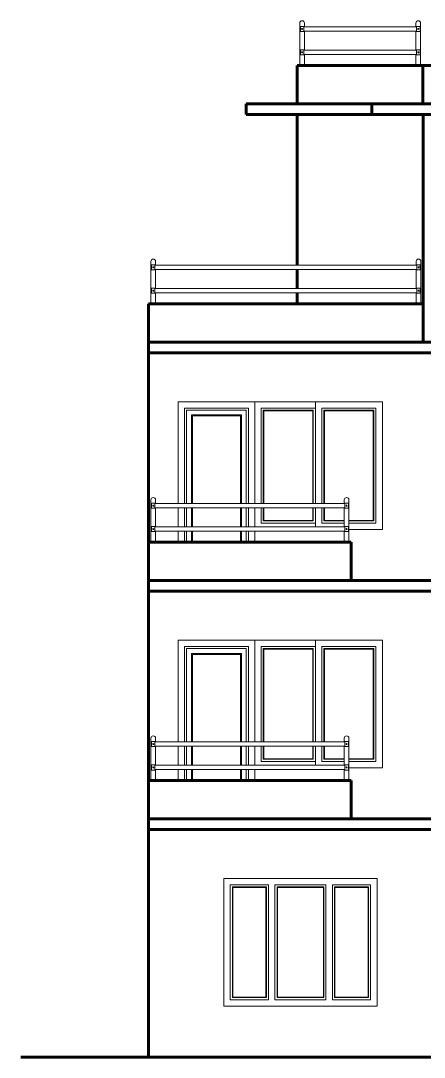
# Model space of a CAD drawing. Header units: inches. Extents: x -4737 to 13205, y 2479 to 13285.
# Drawn here: x -2174.7 to -1985, y 9884.4 to 10371.4 of the extents above; entities that cross this region are included whole.
import ezdxf

# ---------------------------------------------------------------- set-up
doc = ezdxf.new("R2010")
doc.units = ezdxf.units.IN
doc.header["$MEASUREMENT"] = 0
for name, color, linetype, lineweight in [('ns_DOOR', 31, 'Continuous', 15), ('ns_RAILING', 191, 'Continuous', 15), ('ns_WALL', 21, 'Continuous', 60), ('ns_WINDOW', 151, 'Continuous', 15)]:
    doc.layers.add(name, color=color, linetype=linetype, lineweight=lineweight)

# ---------------------------------------------------------------- blocks, each defined once
blk = doc.blocks.new('*U1034')
at = {"layer": 'ns_RAILING'}
for p, q in [((1.2, 18), (1.2, 37.9)), ((3.12, 36.15), (126.2, 36.15)), ((3.12, 34.15), (126.2, 34.15)), ((3.39, 36.15), (3.39, 37.9)), ((3.39, 25.17), (3.39, 34.15)), ((125.92, 36.15), (125.92, 37.9)), ((125.92, 25.17), (125.92, 34.15)), ((128.12, 18), (128.12, 37.9)), ((3.12, 25.17), (126.2, 25.17)), ((3.12, 23.17), (126.2, 23.17)), ((3.39, 18), (3.39, 23.17)), ((125.92, 18), (125.92, 23.17))]:
    blk.add_line(p, q, dxfattribs=at)
for points in [[(2.3, 36.35), (1.47, 36.35), (1.47, 33.95), (2.3, 33.95)], [(2.3, 33.95), (3.12, 33.95), (3.12, 36.35), (2.3, 36.35)], [(127.02, 33.95), (126.2, 33.95), (126.2, 36.35), (127.02, 36.35)], [(127.02, 36.35), (127.84, 36.35), (127.84, 33.95), (127.02, 33.95)], [(2.3, 25.37), (1.47, 25.37), (1.47, 22.97), (2.3, 22.97)], [(2.3, 22.97), (3.12, 22.97), (3.12, 25.37), (2.3, 25.37)], [(127.02, 22.97), (126.2, 22.97), (126.2, 25.37), (127.02, 25.37)], [(127.02, 25.37), (127.84, 25.37), (127.84, 22.97), (127.02, 22.97)]]:
    blk.add_lwpolyline(points, dxfattribs=at)
for centre in [(2.3, 35.15), (127.02, 35.15), (2.3, 24.17), (127.02, 24.17)]:
    blk.add_circle(centre, 0.25, dxfattribs=at)
for centre, start in [((2.3, 37.9), 360), ((127.02, 37.9), 0)]:
    blk.add_arc(centre, 1.1, start, 180, dxfattribs=at)
at = {"layer": 'ns_WALL'}
for p, q in [((0, 0), (0, 18)), ((129.12, 18), (0, 18)), ((129.12, 0), (129.12, 18)), ((129.12, 0), (0, 0))]:
    blk.add_line(p, q, dxfattribs=at)

msp = doc.modelspace()

# ---------------------------------------------------------------- linework, layer by layer
at = {"layer": 'Defpoints'}
msp.add_line((-1985.55, 10327.41), (-2009.55, 10327.41), dxfattribs=at)
at = {"layer": 'ns_DOOR'}
for p, q in [((-2100.67, 10144.56), (-2100.67, 10192.41)), ((-2100.67, 10192.41), (-2064.67, 10192.41)), ((-2097.67, 10144.56), (-2097.67, 10189.41)), ((-2097.67, 10189.41), (-2067.67, 10189.41)), ((-2068.67, 10188.41), (-2096.67, 10188.41)), ((-2096.67, 10188.41), (-2096.67, 10144.56)), ((-2068.67, 10144.56), (-2068.67, 10188.41)), ((-2067.67, 10144.56), (-2067.67, 10189.41)), ((-2064.67, 10144.56), (-2064.67, 10192.41)), ((-2070.91, 10186.17), (-2094.44, 10186.17)), ((-2094.44, 10186.17), (-2094.44, 10144.56)), ((-2094.44, 10184.59), (-2094.44, 10162.35)), ((-2071.38, 10185.7), (-2093.97, 10185.7)), ((-2093.97, 10185.7), (-2093.97, 10144.56)), ((-2093.85, 10185.58), (-2093.85, 10144.56)), ((-2071.38, 10144.56), (-2071.38, 10185.7)), ((-2070.91, 10144.56), (-2070.91, 10186.17)), ((-2100.67, 10133.57), (-2100.67, 10142.56)), ((-2097.67, 10133.57), (-2097.67, 10142.56)), ((-2096.67, 10142.56), (-2096.67, 10133.57)), ((-2094.44, 10142.56), (-2094.44, 10133.57)), ((-2093.97, 10142.56), (-2093.97, 10133.57)), ((-2093.85, 10142.56), (-2093.85, 10133.57)), ((-2071.38, 10133.57), (-2071.38, 10142.56)), ((-2070.91, 10133.57), (-2070.91, 10142.56)), ((-2068.67, 10133.57), (-2068.67, 10142.56)), ((-2067.67, 10133.57), (-2067.67, 10142.56)), ((-2064.67, 10133.57), (-2064.67, 10142.56)), ((-2100.67, 10126.41), (-2100.67, 10131.57)), ((-2097.67, 10126.41), (-2097.67, 10131.57)), ((-2096.67, 10131.57), (-2096.67, 10126.41)), ((-2094.44, 10131.57), (-2094.44, 10126.41)), ((-2093.97, 10131.57), (-2093.97, 10126.41)), ((-2093.85, 10131.57), (-2093.85, 10126.41)), ((-2071.38, 10126.41), (-2071.38, 10131.57)), ((-2070.91, 10126.41), (-2070.91, 10131.57)), ((-2068.67, 10126.41), (-2068.67, 10131.57)), ((-2067.67, 10126.41), (-2067.67, 10131.57)), ((-2064.67, 10126.41), (-2064.67, 10131.57)), ((-2100.67, 10032.56), (-2100.67, 10080.41)), ((-2100.67, 10080.41), (-2064.67, 10080.41)), ((-2097.67, 10032.56), (-2097.67, 10077.41)), ((-2097.67, 10077.41), (-2067.67, 10077.41)), ((-2068.67, 10076.41), (-2096.67, 10076.41)), ((-2096.67, 10076.41), (-2096.67, 10032.56)), ((-2068.67, 10032.56), (-2068.67, 10076.41)), ((-2067.67, 10032.56), (-2067.67, 10077.41)), ((-2064.67, 10032.56), (-2064.67, 10080.41)), ((-2070.91, 10074.17), (-2094.44, 10074.17)), ((-2094.44, 10074.17), (-2094.44, 10032.56)), ((-2094.44, 10072.59), (-2094.44, 10050.35)), ((-2071.38, 10073.7), (-2093.97, 10073.7)), ((-2093.97, 10073.7), (-2093.97, 10032.56)), ((-2093.85, 10073.58), (-2093.85, 10032.56)), ((-2071.38, 10032.56), (-2071.38, 10073.7)), ((-2070.91, 10032.56), (-2070.91, 10074.17)), ((-2100.67, 10021.57), (-2100.67, 10030.56)), ((-2097.67, 10021.57), (-2097.67, 10030.56)), ((-2096.67, 10030.56), (-2096.67, 10021.57)), ((-2094.44, 10030.56), (-2094.44, 10021.57)), ((-2093.97, 10030.56), (-2093.97, 10021.57)), ((-2093.85, 10030.56), (-2093.85, 10021.57)), ((-2071.38, 10021.57), (-2071.38, 10030.56)), ((-2070.91, 10021.57), (-2070.91, 10030.56)), ((-2068.67, 10021.57), (-2068.67, 10030.56)), ((-2067.67, 10021.57), (-2067.67, 10030.56)), ((-2064.67, 10021.57), (-2064.67, 10030.56)), ((-2100.67, 10014.41), (-2100.67, 10019.57)), ((-2097.67, 10014.41), (-2097.67, 10019.57)), ((-2096.67, 10019.57), (-2096.67, 10014.41)), ((-2094.44, 10019.57), (-2094.44, 10014.41)), ((-2093.97, 10019.57), (-2093.97, 10014.41)), ((-2093.85, 10019.57), (-2093.85, 10014.41)), ((-2071.38, 10014.41), (-2071.38, 10019.57)), ((-2070.91, 10014.41), (-2070.91, 10019.57)), ((-2068.67, 10014.41), (-2068.67, 10019.57)), ((-2067.67, 10014.41), (-2067.67, 10019.57)), ((-2064.67, 10014.41), (-2064.67, 10019.57))]:
    msp.add_line(p, q, dxfattribs=at)
at = {"layer": 'ns_RAILING'}
for p, q in [((-2043.48, 10350.41), (-2043.48, 10370.31)), ((-2041.55, 10368.56), (-1988.6, 10368.56)), ((-2041.28, 10368.56), (-2041.28, 10370.31)), ((-1988.87, 10368.56), (-1988.87, 10370.31)), ((-1986.67, 10350.41), (-1986.67, 10370.31)), ((-2041.55, 10366.56), (-1988.6, 10366.56)), ((-2041.28, 10357.57), (-2041.28, 10366.56)), ((-1988.87, 10357.57), (-1988.87, 10366.56)), ((-2041.55, 10357.57), (-1988.6, 10357.57)), ((-2041.55, 10355.57), (-1988.6, 10355.57)), ((-2041.28, 10350.41), (-2041.28, 10355.57)), ((-1988.87, 10350.41), (-1988.87, 10355.57)), ((-2113.48, 10126.41), (-2113.48, 10146.31)), ((-2111.55, 10144.56), (-2022.3, 10144.56)), ((-2111.28, 10144.56), (-2111.28, 10146.31)), ((-2022.58, 10144.56), (-2022.58, 10146.31)), ((-2020.38, 10126.41), (-2020.38, 10146.31)), ((-2111.55, 10142.56), (-2022.3, 10142.56)), ((-2111.28, 10133.57), (-2111.28, 10142.56)), ((-2022.58, 10133.57), (-2022.58, 10142.56)), ((-2111.55, 10133.57), (-2022.3, 10133.57)), ((-2111.55, 10131.57), (-2022.3, 10131.57)), ((-2111.28, 10126.41), (-2111.28, 10131.57)), ((-2022.58, 10126.41), (-2022.58, 10131.57)), ((-2113.48, 10014.41), (-2113.48, 10034.31)), ((-2111.55, 10032.56), (-2022.3, 10032.56)), ((-2111.28, 10032.56), (-2111.28, 10034.31)), ((-2022.58, 10032.56), (-2022.58, 10034.31)), ((-2020.38, 10014.41), (-2020.38, 10034.31)), ((-2111.55, 10030.56), (-2022.3, 10030.56)), ((-2111.28, 10021.57), (-2111.28, 10030.56)), ((-2022.58, 10021.57), (-2022.58, 10030.56)), ((-2111.55, 10021.57), (-2022.3, 10021.57)), ((-2111.55, 10019.57), (-2022.3, 10019.57)), ((-2111.28, 10014.41), (-2111.28, 10019.57)), ((-2022.58, 10014.41), (-2022.58, 10019.57))]:
    msp.add_line(p, q, dxfattribs=at)
for points in [[(-2042.38, 10368.76), (-2043.2, 10368.76), (-2043.2, 10366.36), (-2042.38, 10366.36)], [(-2042.38, 10366.36), (-2041.55, 10366.36), (-2041.55, 10368.76), (-2042.38, 10368.76)], [(-1987.77, 10366.36), (-1988.6, 10366.36), (-1988.6, 10368.76), (-1987.77, 10368.76)], [(-1987.77, 10368.76), (-1986.95, 10368.76), (-1986.95, 10366.36), (-1987.77, 10366.36)], [(-2042.38, 10357.77), (-2043.2, 10357.77), (-2043.2, 10355.37), (-2042.38, 10355.37)], [(-2042.38, 10355.37), (-2041.55, 10355.37), (-2041.55, 10357.77), (-2042.38, 10357.77)], [(-1987.77, 10355.37), (-1988.6, 10355.37), (-1988.6, 10357.77), (-1987.77, 10357.77)], [(-1987.77, 10357.77), (-1986.95, 10357.77), (-1986.95, 10355.37), (-1987.77, 10355.37)], [(-2112.38, 10144.76), (-2113.2, 10144.76), (-2113.2, 10142.36), (-2112.38, 10142.36)], [(-2112.38, 10142.36), (-2111.55, 10142.36), (-2111.55, 10144.76), (-2112.38, 10144.76)], [(-2021.48, 10142.36), (-2022.3, 10142.36), (-2022.3, 10144.76), (-2021.48, 10144.76)], [(-2021.48, 10144.76), (-2020.65, 10144.76), (-2020.65, 10142.36), (-2021.48, 10142.36)], [(-2112.38, 10133.77), (-2113.2, 10133.77), (-2113.2, 10131.37), (-2112.38, 10131.37)], [(-2112.38, 10131.37), (-2111.55, 10131.37), (-2111.55, 10133.77), (-2112.38, 10133.77)], [(-2021.48, 10131.37), (-2022.3, 10131.37), (-2022.3, 10133.77), (-2021.48, 10133.77)], [(-2021.48, 10133.77), (-2020.65, 10133.77), (-2020.65, 10131.37), (-2021.48, 10131.37)], [(-2112.38, 10032.76), (-2113.2, 10032.76), (-2113.2, 10030.36), (-2112.38, 10030.36)], [(-2112.38, 10030.36), (-2111.55, 10030.36), (-2111.55, 10032.76), (-2112.38, 10032.76)], [(-2021.48, 10030.36), (-2022.3, 10030.36), (-2022.3, 10032.76), (-2021.48, 10032.76)], [(-2021.48, 10032.76), (-2020.65, 10032.76), (-2020.65, 10030.36), (-2021.48, 10030.36)], [(-2112.38, 10021.77), (-2113.2, 10021.77), (-2113.2, 10019.37), (-2112.38, 10019.37)], [(-2112.38, 10019.37), (-2111.55, 10019.37), (-2111.55, 10021.77), (-2112.38, 10021.77)], [(-2021.48, 10019.37), (-2022.3, 10019.37), (-2022.3, 10021.77), (-2021.48, 10021.77)], [(-2021.48, 10021.77), (-2020.65, 10021.77), (-2020.65, 10019.37), (-2021.48, 10019.37)]]:
    msp.add_lwpolyline(points, dxfattribs=at)
for centre in [(-2042.38, 10367.56), (-1987.77, 10367.56), (-2042.38, 10356.57), (-1987.77, 10356.57), (-2112.38, 10143.56), (-2021.48, 10143.56), (-2112.38, 10132.57), (-2021.48, 10132.57), (-2112.38, 10031.56), (-2021.48, 10031.56), (-2112.38, 10020.57), (-2021.48, 10020.57)]:
    msp.add_circle(centre, 0.25, dxfattribs=at)
for centre, start in [((-2042.38, 10370.31), 360), ((-1987.77, 10370.31), 0), ((-2112.38, 10146.31), 360), ((-2021.48, 10146.31), 0), ((-2112.38, 10034.31), 360), ((-2021.48, 10034.31), 0)]:
    msp.add_arc(centre, 1.1, start, 180, dxfattribs=at)
at = {"layer": 'ns_WALL'}
for p, q in [((-2044.67, 10332.41), (-2044.67, 10350.41)), ((-1985.67, 10350.41), (-2044.67, 10350.41)), ((-2044.67, 10332.41), (-2044.67, 10350.41)), ((-1985.67, 10332.41), (-1985.67, 10350.41)), ((-1985.67, 10332.41), (-1985.67, 10350.41)), ((-1706.02, 10350.41), (-1985.67, 10350.41)), ((-1985.67, 10332.41), (-1985.67, 10350.41)), ((-2068.67, 10332.41), (-1706.02, 10332.41)), ((-1985.55, 10332.41), (-2068.67, 10332.41)), ((-2068.67, 10327.41), (-2068.67, 10332.41)), ((-2009.55, 10327.41), (-2009.55, 10332.41)), ((-1706.02, 10332.41), (-1985.55, 10332.41)), ((-2068.67, 10327.41), (-1706.02, 10327.41)), ((-2044.67, 10256.56), (-2044.67, 10327.41)), ((-1985.44, 10220.41), (-1985.44, 10327.41)), ((-2044.67, 10245.57), (-2044.67, 10254.56)), ((-2044.67, 10238.41), (-2044.67, 10243.57)), ((-2114.67, 9884.41), (-2114.67, 10238.41)), ((-2114.67, 10220.41), (-1706.02, 10220.41)), ((-2114.67, 10215.41), (-1706.02, 10215.41)), ((-2114.67, 10108.41), (-2114.67, 10126.41)), ((-2019.38, 10126.41), (-2114.67, 10126.41)), ((-2019.38, 10108.41), (-2019.38, 10126.41)), ((-2114.67, 10108.41), (-1706.02, 10108.41)), ((-2019.38, 10108.41), (-2114.67, 10108.41)), ((-2114.67, 10103.41), (-1706.02, 10103.41)), ((-2114.67, 9996.41), (-2114.67, 10014.41)), ((-2019.38, 10014.41), (-2114.67, 10014.41)), ((-2019.38, 9996.41), (-2019.38, 10014.41)), ((-2114.67, 9996.41), (-1706.02, 9996.41)), ((-2019.38, 9996.41), (-2114.67, 9996.41)), ((-2114.67, 9991.41), (-1706.02, 9991.41)), ((-2174.67, 9884.41), (-1646.02, 9884.41))]:
    msp.add_line(p, q, dxfattribs=at)
at = {"layer": 'ns_WINDOW'}
for p, q in [((-2064.67, 10144.56), (-2064.67, 10192.41)), ((-2064.67, 10192.41), (-2004.67, 10192.41)), ((-2061.67, 10144.56), (-2061.67, 10189.41)), ((-2061.67, 10189.41), (-2036.17, 10189.41)), ((-2037.17, 10188.41), (-2060.67, 10188.41)), ((-2060.67, 10188.41), (-2060.67, 10144.56)), ((-2037.41, 10188.17), (-2060.44, 10188.17)), ((-2060.44, 10188.17), (-2060.44, 10144.56)), ((-2037.41, 10188.17), (-2037.41, 10144.56)), ((-2037.17, 10188.41), (-2037.17, 10144.56)), ((-2036.17, 10192.41), (-2036.17, 10144.56)), ((-2033.17, 10189.41), (-2007.67, 10189.41)), ((-2033.17, 10189.41), (-2033.17, 10144.56)), ((-2008.67, 10188.41), (-2032.17, 10188.41)), ((-2032.17, 10144.56), (-2032.17, 10188.41)), ((-2008.91, 10188.17), (-2031.94, 10188.17)), ((-2031.94, 10144.56), (-2031.94, 10188.17)), ((-2008.91, 10136.58), (-2008.91, 10188.17)), ((-2008.67, 10136.41), (-2008.67, 10188.41)), ((-2007.67, 10135.41), (-2007.67, 10189.41)), ((-2004.67, 10132.41), (-2004.67, 10192.41)), ((-2064.67, 10133.57), (-2064.67, 10142.56)), ((-2061.67, 10135.41), (-2061.67, 10142.56)), ((-2060.67, 10142.56), (-2060.67, 10136.41)), ((-2060.44, 10142.56), (-2060.44, 10136.64)), ((-2037.41, 10142.56), (-2037.41, 10136.64)), ((-2037.17, 10142.56), (-2037.17, 10136.41)), ((-2036.17, 10142.56), (-2036.17, 10133.57)), ((-2033.17, 10142.56), (-2033.17, 10135.41)), ((-2032.17, 10136.41), (-2032.17, 10142.56)), ((-2031.94, 10136.58), (-2031.94, 10142.56)), ((-2036.17, 10135.41), (-2061.67, 10135.41)), ((-2060.67, 10136.41), (-2037.17, 10136.41)), ((-2060.44, 10136.64), (-2037.41, 10136.64)), ((-2022.58, 10135.41), (-2033.17, 10135.41)), ((-2032.17, 10136.41), (-2022.58, 10136.41)), ((-2031.94, 10136.58), (-2022.58, 10136.58)), ((-2020.38, 10136.58), (-2008.91, 10136.58)), ((-2020.38, 10136.41), (-2008.67, 10136.41)), ((-2007.67, 10135.41), (-2020.38, 10135.41)), ((-2004.67, 10132.41), (-2020.38, 10132.41)), ((-2064.67, 10032.56), (-2064.67, 10080.41)), ((-2064.67, 10080.41), (-2004.67, 10080.41)), ((-2061.67, 10032.56), (-2061.67, 10077.41)), ((-2061.67, 10077.41), (-2036.17, 10077.41)), ((-2037.17, 10076.41), (-2060.67, 10076.41)), ((-2060.67, 10076.41), (-2060.67, 10032.56)), ((-2037.41, 10076.17), (-2060.44, 10076.17)), ((-2060.44, 10076.17), (-2060.44, 10032.56)), ((-2037.41, 10076.17), (-2037.41, 10032.56)), ((-2037.17, 10076.41), (-2037.17, 10032.56)), ((-2036.17, 10080.41), (-2036.17, 10032.56)), ((-2033.17, 10077.41), (-2007.67, 10077.41)), ((-2033.17, 10077.41), (-2033.17, 10032.56)), ((-2008.67, 10076.41), (-2032.17, 10076.41)), ((-2032.17, 10032.56), (-2032.17, 10076.41)), ((-2008.91, 10076.17), (-2031.94, 10076.17)), ((-2031.94, 10032.56), (-2031.94, 10076.17)), ((-2008.91, 10024.58), (-2008.91, 10076.17)), ((-2008.67, 10024.41), (-2008.67, 10076.41)), ((-2007.67, 10023.41), (-2007.67, 10077.41)), ((-2004.67, 10020.41), (-2004.67, 10080.41)), ((-2064.67, 10021.57), (-2064.67, 10030.56)), ((-2061.67, 10023.41), (-2061.67, 10030.56)), ((-2060.67, 10030.56), (-2060.67, 10024.41)), ((-2060.44, 10030.56), (-2060.44, 10024.64)), ((-2037.41, 10030.56), (-2037.41, 10024.64)), ((-2037.17, 10030.56), (-2037.17, 10024.41)), ((-2036.17, 10030.56), (-2036.17, 10021.57)), ((-2033.17, 10030.56), (-2033.17, 10023.41)), ((-2032.17, 10024.41), (-2032.17, 10030.56)), ((-2031.94, 10024.58), (-2031.94, 10030.56)), ((-2036.17, 10023.41), (-2061.67, 10023.41)), ((-2060.67, 10024.41), (-2037.17, 10024.41)), ((-2060.44, 10024.64), (-2037.41, 10024.64)), ((-2022.58, 10023.41), (-2033.17, 10023.41)), ((-2032.17, 10024.41), (-2022.58, 10024.41)), ((-2031.94, 10024.58), (-2022.58, 10024.58)), ((-2020.38, 10024.58), (-2008.91, 10024.58)), ((-2020.38, 10024.41), (-2008.67, 10024.41)), ((-2007.67, 10023.41), (-2020.38, 10023.41)), ((-2004.67, 10020.41), (-2020.38, 10020.41)), ((-2079.18, 9908.41), (-2079.18, 9968.41)), ((-2079.18, 9968.41), (-2007.18, 9968.41)), ((-2076.18, 9911.41), (-2076.18, 9965.41)), ((-2076.18, 9965.41), (-2058.18, 9965.41)), ((-2059.18, 9964.41), (-2075.18, 9964.41)), ((-2075.18, 9964.41), (-2075.18, 9912.41)), ((-2059.41, 9964.17), (-2074.94, 9964.17)), ((-2074.94, 9964.17), (-2074.94, 9912.64)), ((-2059.41, 9964.17), (-2059.41, 9912.64)), ((-2059.18, 9964.41), (-2059.18, 9912.41)), ((-2058.18, 9965.41), (-2058.18, 9911.41)), ((-2055.18, 9965.41), (-2031.18, 9965.41)), ((-2055.18, 9965.41), (-2055.18, 9911.41)), ((-2032.18, 9964.41), (-2054.18, 9964.41)), ((-2054.18, 9912.41), (-2054.18, 9964.41)), ((-2032.41, 9964.17), (-2053.94, 9964.17)), ((-2053.94, 9912.58), (-2053.94, 9964.17)), ((-2032.41, 9912.58), (-2032.41, 9964.17)), ((-2032.18, 9912.41), (-2032.18, 9964.41)), ((-2031.18, 9911.41), (-2031.18, 9965.41)), ((-2028.18, 9965.41), (-2010.18, 9965.41)), ((-2028.18, 9965.41), (-2028.18, 9911.41)), ((-2011.18, 9964.41), (-2027.18, 9964.41)), ((-2027.18, 9912.41), (-2027.18, 9964.41)), ((-2011.41, 9964.17), (-2026.94, 9964.17)), ((-2026.94, 9912.58), (-2026.94, 9964.17)), ((-2011.41, 9912.58), (-2011.41, 9964.17)), ((-2011.18, 9912.41), (-2011.18, 9964.41)), ((-2010.18, 9911.41), (-2010.18, 9965.41)), ((-2007.18, 9908.41), (-2007.18, 9968.41)), ((-2058.18, 9911.41), (-2076.18, 9911.41)), ((-2075.18, 9912.41), (-2059.18, 9912.41)), ((-2074.94, 9912.64), (-2059.41, 9912.64)), ((-2031.18, 9911.41), (-2055.18, 9911.41)), ((-2054.18, 9912.41), (-2032.18, 9912.41)), ((-2053.94, 9912.58), (-2032.41, 9912.58)), ((-2010.18, 9911.41), (-2028.18, 9911.41)), ((-2027.18, 9912.41), (-2011.18, 9912.41)), ((-2026.94, 9912.58), (-2011.41, 9912.58)), ((-2007.18, 9908.41), (-2079.18, 9908.41))]:
    msp.add_line(p, q, dxfattribs=at)

# ---------------------------------------------------------------- block references
at = {"layer": 'ns_WALL'}
msp.add_blockref('*U1034', (-2114.67, 10220.41), dxfattribs=at)

doc.saveas('drawing.dxf')
